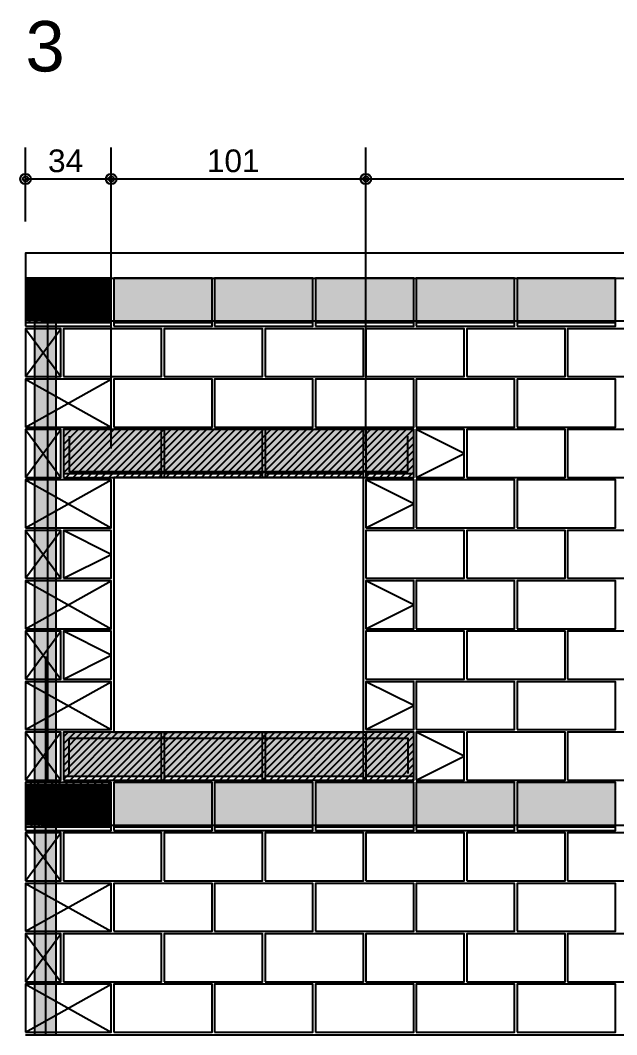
# Model space of a CAD drawing. Extents: x 3 to 128, y 2 to 83.
# Drawn here: x 83.28 to 88.01, y 29.61 to 37.66 of the extents above; entities that cross this region are included whole.
import ezdxf

# ---------------------------------------------------------------- set-up
doc = ezdxf.new("R2010")
doc.units = 0
doc.header["$MEASUREMENT"] = 0
for name, color, linetype in [('13', 240, 'CONTINUOUS'), ('17', 90, 'CONTINUOUS'), ('3', 7, 'CONTINUOUS'), ('34', 30, 'CONTINUOUS'), ('35', 255, 'CONTINUOUS'), ('4', 5, 'CONTINUOUS'), ('9', 8, 'CONTINUOUS')]:
    doc.layers.add(name, color=color, linetype=linetype)
doc.styles.add('TQS_ARIAL', font='arial.ttf')

msp = doc.modelspace()

# ---------------------------------------------------------------- linework, layer by layer
at = {"layer": '17', "color": 90, "linetype": 'Continuous'}
msp.add_lwpolyline([(84.023993, 32.01411), (86.003993, 32.01411), (86.003993, 34.03411), (84.023993, 34.03411), (84.023993, 32.01411)], dxfattribs=at)
at = {"layer": '3', "color": 7, "linetype": 'Continuous'}
for p, q in [((83.324, 35.21411), (83.604, 34.83411)), ((83.324, 34.83411), (83.604, 35.21411)), ((83.324006, 34.43411), (84.004006, 34.81411)), ((83.324006, 34.81411), (84.004006, 34.43411)), ((83.324, 34.41411), (83.604, 34.03411)), ((83.324, 34.03411), (83.604, 34.41411)), ((86.804152, 34.22411), (86.424152, 34.41411)), ((86.424152, 34.03411), (86.804152, 34.22411)), ((83.324006, 33.63411), (84.004006, 34.01411)), ((83.324006, 34.01411), (84.004006, 33.63411)), ((86.404151, 33.82411), (86.024151, 34.01411)), ((86.024151, 33.63411), (86.404151, 33.82411)), ((83.324, 33.61411), (83.604, 33.23411)), ((83.324, 33.23411), (83.604, 33.61411)), ((84.004001, 33.42411), (83.624001, 33.61411)), ((83.624001, 33.23411), (84.004001, 33.42411)), ((83.324006, 32.83411), (84.004006, 33.21411)), ((83.324006, 33.21411), (84.004006, 32.83411)), ((86.404151, 33.02411), (86.024151, 33.21411)), ((86.024151, 32.83411), (86.404151, 33.02411)), ((83.324, 32.81411), (83.604, 32.43411)), ((83.324, 32.43411), (83.604, 32.81411)), ((84.004001, 32.62411), (83.624001, 32.81411)), ((83.624001, 32.43411), (84.004001, 32.62411)), ((83.324006, 32.03411), (84.004006, 32.41411)), ((83.324006, 32.41411), (84.004006, 32.03411)), ((86.404151, 32.22411), (86.024151, 32.41411)), ((86.024151, 32.03411), (86.404151, 32.22411)), ((83.324, 32.01411), (83.604, 31.63411)), ((83.324, 31.63411), (83.604, 32.01411)), ((86.804152, 31.82411), (86.424152, 32.01411)), ((86.424152, 31.63411), (86.804152, 31.82411)), ((83.324, 31.21411), (83.604, 30.83411)), ((83.324, 30.83411), (83.604, 31.21411)), ((83.324006, 30.43411), (84.004006, 30.81411)), ((83.324006, 30.81411), (84.004006, 30.43411)), ((83.324, 30.41411), (83.604, 30.03411)), ((83.324, 30.03411), (83.604, 30.41411)), ((83.324006, 29.63411), (84.004006, 30.01411)), ((83.324006, 30.01411), (84.004006, 29.63411))]:
    msp.add_line(p, q, dxfattribs=at)
for points in [[(83.324, 35.61411), (90.904827, 35.61411), (90.904827, 35.81411), (83.324, 35.81411), (83.324, 35.61411)], [(83.324006, 35.23411), (84.004006, 35.23411), (84.004006, 35.61411), (83.324006, 35.61411), (83.324006, 35.23411)], [(84.024007, 35.23411), (84.804007, 35.23411), (84.804007, 35.61411), (84.024007, 35.61411), (84.024007, 35.23411)], [(84.823993, 35.23411), (85.603993, 35.23411), (85.603993, 35.61411), (84.823993, 35.61411), (84.823993, 35.23411)], [(85.624167, 35.23411), (86.404167, 35.23411), (86.404167, 35.61411), (85.624167, 35.61411), (85.624167, 35.23411)], [(86.424153, 35.23411), (87.204153, 35.23411), (87.204153, 35.61411), (86.424153, 35.61411), (86.424153, 35.23411)], [(87.224153, 35.23411), (88.004153, 35.23411), (88.004153, 35.61411), (87.224153, 35.61411), (87.224153, 35.23411)], [(83.324, 34.83411), (83.604, 34.83411), (83.604, 35.21411), (83.324, 35.21411), (83.324, 34.83411)], [(83.624007, 34.83411), (84.404007, 34.83411), (84.404007, 35.21411), (83.624007, 35.21411), (83.624007, 34.83411)], [(84.424008, 34.83411), (85.204008, 34.83411), (85.204008, 35.21411), (84.424008, 35.21411), (84.424008, 34.83411)], [(85.223993, 34.83411), (86.003993, 34.83411), (86.003993, 35.21411), (85.223993, 35.21411), (85.223993, 34.83411)], [(86.024168, 34.83411), (86.804168, 34.83411), (86.804168, 35.21411), (86.024168, 35.21411), (86.024168, 34.83411)], [(86.824153, 34.83411), (87.604153, 34.83411), (87.604153, 35.21411), (86.824153, 35.21411), (86.824153, 34.83411)], [(87.624153, 34.83411), (88.404153, 34.83411), (88.404153, 35.21411), (87.624153, 35.21411), (87.624153, 34.83411)], [(83.324006, 34.43411), (84.004006, 34.43411), (84.004006, 34.81411), (83.324006, 34.81411), (83.324006, 34.43411)], [(84.024007, 34.43411), (84.804007, 34.43411), (84.804007, 34.81411), (84.024007, 34.81411), (84.024007, 34.43411)], [(84.823993, 34.43411), (85.603993, 34.43411), (85.603993, 34.81411), (84.823993, 34.81411), (84.823993, 34.43411)], [(85.624167, 34.43411), (86.404167, 34.43411), (86.404167, 34.81411), (85.624167, 34.81411), (85.624167, 34.43411)], [(86.424153, 34.43411), (87.204153, 34.43411), (87.204153, 34.81411), (86.424153, 34.81411), (86.424153, 34.43411)], [(87.224153, 34.43411), (88.004153, 34.43411), (88.004153, 34.81411), (87.224153, 34.81411), (87.224153, 34.43411)], [(83.324, 34.03411), (83.604, 34.03411), (83.604, 34.41411), (83.324, 34.41411), (83.324, 34.03411)], [(83.623993, 34.03411), (84.403993, 34.03411), (84.403993, 34.41411), (83.623993, 34.41411), (83.623993, 34.03411)], [(84.423993, 34.03411), (85.203993, 34.03411), (85.203993, 34.41411), (84.423993, 34.41411), (84.423993, 34.03411)], [(85.223993, 34.03411), (86.003993, 34.03411), (86.003993, 34.41411), (85.223993, 34.41411), (85.223993, 34.03411)], [(86.023993, 34.03411), (86.403993, 34.03411), (86.403993, 34.41411), (86.023993, 34.41411), (86.023993, 34.03411)], [(86.424152, 34.03411), (86.804152, 34.03411), (86.804152, 34.41411), (86.424152, 34.41411), (86.424152, 34.03411)], [(86.824153, 34.03411), (87.604153, 34.03411), (87.604153, 34.41411), (86.824153, 34.41411), (86.824153, 34.03411)], [(87.624153, 34.03411), (88.404153, 34.03411), (88.404153, 34.41411), (87.624153, 34.41411), (87.624153, 34.03411)], [(83.324006, 33.63411), (84.004006, 33.63411), (84.004006, 34.01411), (83.324006, 34.01411), (83.324006, 33.63411)], [(86.024151, 33.63411), (86.404151, 33.63411), (86.404151, 34.01411), (86.024151, 34.01411), (86.024151, 33.63411)], [(86.424153, 33.63411), (87.204153, 33.63411), (87.204153, 34.01411), (86.424153, 34.01411), (86.424153, 33.63411)], [(87.224153, 33.63411), (88.004153, 33.63411), (88.004153, 34.01411), (87.224153, 34.01411), (87.224153, 33.63411)], [(83.324, 33.23411), (83.604, 33.23411), (83.604, 33.61411), (83.324, 33.61411), (83.324, 33.23411)], [(83.624001, 33.23411), (84.004001, 33.23411), (84.004001, 33.61411), (83.624001, 33.61411), (83.624001, 33.23411)], [(86.024168, 33.23411), (86.804168, 33.23411), (86.804168, 33.61411), (86.024168, 33.61411), (86.024168, 33.23411)], [(86.824153, 33.23411), (87.604153, 33.23411), (87.604153, 33.61411), (86.824153, 33.61411), (86.824153, 33.23411)], [(87.624153, 33.23411), (88.404153, 33.23411), (88.404153, 33.61411), (87.624153, 33.61411), (87.624153, 33.23411)], [(83.324006, 32.83411), (84.004006, 32.83411), (84.004006, 33.21411), (83.324006, 33.21411), (83.324006, 32.83411)], [(86.024151, 32.83411), (86.404151, 32.83411), (86.404151, 33.21411), (86.024151, 33.21411), (86.024151, 32.83411)], [(86.424153, 32.83411), (87.204153, 32.83411), (87.204153, 33.21411), (86.424153, 33.21411), (86.424153, 32.83411)], [(87.224153, 32.83411), (88.004153, 32.83411), (88.004153, 33.21411), (87.224153, 33.21411), (87.224153, 32.83411)], [(83.324, 32.43411), (83.604, 32.43411), (83.604, 32.81411), (83.324, 32.81411), (83.324, 32.43411)], [(83.624001, 32.43411), (84.004001, 32.43411), (84.004001, 32.81411), (83.624001, 32.81411), (83.624001, 32.43411)], [(86.024168, 32.43411), (86.804168, 32.43411), (86.804168, 32.81411), (86.024168, 32.81411), (86.024168, 32.43411)], [(86.824153, 32.43411), (87.604153, 32.43411), (87.604153, 32.81411), (86.824153, 32.81411), (86.824153, 32.43411)], [(87.624153, 32.43411), (88.404153, 32.43411), (88.404153, 32.81411), (87.624153, 32.81411), (87.624153, 32.43411)], [(83.324006, 32.03411), (84.004006, 32.03411), (84.004006, 32.41411), (83.324006, 32.41411), (83.324006, 32.03411)], [(86.024151, 32.03411), (86.404151, 32.03411), (86.404151, 32.41411), (86.024151, 32.41411), (86.024151, 32.03411)], [(86.424153, 32.03411), (87.204153, 32.03411), (87.204153, 32.41411), (86.424153, 32.41411), (86.424153, 32.03411)], [(87.224153, 32.03411), (88.004153, 32.03411), (88.004153, 32.41411), (87.224153, 32.41411), (87.224153, 32.03411)], [(83.324, 31.63411), (83.604, 31.63411), (83.604, 32.01411), (83.324, 32.01411), (83.324, 31.63411)], [(83.623993, 31.63411), (84.403993, 31.63411), (84.403993, 32.01411), (83.623993, 32.01411), (83.623993, 31.63411)], [(84.423993, 31.63411), (85.203993, 31.63411), (85.203993, 32.01411), (84.423993, 32.01411), (84.423993, 31.63411)], [(85.223993, 31.63411), (86.003993, 31.63411), (86.003993, 32.01411), (85.223993, 32.01411), (85.223993, 31.63411)], [(86.023993, 31.63411), (86.403993, 31.63411), (86.403993, 32.01411), (86.023993, 32.01411), (86.023993, 31.63411)], [(86.424152, 31.63411), (86.804152, 31.63411), (86.804152, 32.01411), (86.424152, 32.01411), (86.424152, 31.63411)], [(86.824153, 31.63411), (87.604153, 31.63411), (87.604153, 32.01411), (86.824153, 32.01411), (86.824153, 31.63411)], [(87.624153, 31.63411), (88.404153, 31.63411), (88.404153, 32.01411), (87.624153, 32.01411), (87.624153, 31.63411)], [(83.324006, 31.23411), (84.004006, 31.23411), (84.004006, 31.61411), (83.324006, 31.61411), (83.324006, 31.23411)], [(84.024007, 31.23411), (84.804007, 31.23411), (84.804007, 31.61411), (84.024007, 31.61411), (84.024007, 31.23411)], [(84.823993, 31.23411), (85.603993, 31.23411), (85.603993, 31.61411), (84.823993, 31.61411), (84.823993, 31.23411)], [(85.624167, 31.23411), (86.404167, 31.23411), (86.404167, 31.61411), (85.624167, 31.61411), (85.624167, 31.23411)], [(86.424153, 31.23411), (87.204153, 31.23411), (87.204153, 31.61411), (86.424153, 31.61411), (86.424153, 31.23411)], [(87.224153, 31.23411), (88.004153, 31.23411), (88.004153, 31.61411), (87.224153, 31.61411), (87.224153, 31.23411)], [(83.324, 30.83411), (83.604, 30.83411), (83.604, 31.21411), (83.324, 31.21411), (83.324, 30.83411)], [(83.624007, 30.83411), (84.404007, 30.83411), (84.404007, 31.21411), (83.624007, 31.21411), (83.624007, 30.83411)], [(84.424008, 30.83411), (85.204008, 30.83411), (85.204008, 31.21411), (84.424008, 31.21411), (84.424008, 30.83411)], [(85.223993, 30.83411), (86.003993, 30.83411), (86.003993, 31.21411), (85.223993, 31.21411), (85.223993, 30.83411)], [(86.024168, 30.83411), (86.804168, 30.83411), (86.804168, 31.21411), (86.024168, 31.21411), (86.024168, 30.83411)], [(86.824153, 30.83411), (87.604153, 30.83411), (87.604153, 31.21411), (86.824153, 31.21411), (86.824153, 30.83411)], [(87.624153, 30.83411), (88.404153, 30.83411), (88.404153, 31.21411), (87.624153, 31.21411), (87.624153, 30.83411)], [(83.324006, 30.43411), (84.004006, 30.43411), (84.004006, 30.81411), (83.324006, 30.81411), (83.324006, 30.43411)], [(84.024007, 30.43411), (84.804007, 30.43411), (84.804007, 30.81411), (84.024007, 30.81411), (84.024007, 30.43411)], [(84.823993, 30.43411), (85.603993, 30.43411), (85.603993, 30.81411), (84.823993, 30.81411), (84.823993, 30.43411)], [(85.624167, 30.43411), (86.404167, 30.43411), (86.404167, 30.81411), (85.624167, 30.81411), (85.624167, 30.43411)], [(86.424153, 30.43411), (87.204153, 30.43411), (87.204153, 30.81411), (86.424153, 30.81411), (86.424153, 30.43411)], [(87.224153, 30.43411), (88.004153, 30.43411), (88.004153, 30.81411), (87.224153, 30.81411), (87.224153, 30.43411)], [(83.324, 30.03411), (83.604, 30.03411), (83.604, 30.41411), (83.324, 30.41411), (83.324, 30.03411)], [(83.624007, 30.03411), (84.404007, 30.03411), (84.404007, 30.41411), (83.624007, 30.41411), (83.624007, 30.03411)], [(84.424008, 30.03411), (85.204008, 30.03411), (85.204008, 30.41411), (84.424008, 30.41411), (84.424008, 30.03411)], [(85.223993, 30.03411), (86.003993, 30.03411), (86.003993, 30.41411), (85.223993, 30.41411), (85.223993, 30.03411)], [(86.024168, 30.03411), (86.804168, 30.03411), (86.804168, 30.41411), (86.024168, 30.41411), (86.024168, 30.03411)], [(86.824153, 30.03411), (87.604153, 30.03411), (87.604153, 30.41411), (86.824153, 30.41411), (86.824153, 30.03411)], [(87.624153, 30.03411), (88.404153, 30.03411), (88.404153, 30.41411), (87.624153, 30.41411), (87.624153, 30.03411)], [(83.324006, 29.63411), (84.004006, 29.63411), (84.004006, 30.01411), (83.324006, 30.01411), (83.324006, 29.63411)], [(84.024007, 29.63411), (84.804007, 29.63411), (84.804007, 30.01411), (84.024007, 30.01411), (84.024007, 29.63411)], [(84.823993, 29.63411), (85.603993, 29.63411), (85.603993, 30.01411), (84.823993, 30.01411), (84.823993, 29.63411)], [(85.624167, 29.63411), (86.404167, 29.63411), (86.404167, 30.01411), (85.624167, 30.01411), (85.624167, 29.63411)], [(86.424153, 29.63411), (87.204153, 29.63411), (87.204153, 30.01411), (86.424153, 30.01411), (86.424153, 29.63411)], [(87.224153, 29.63411), (88.004153, 29.63411), (88.004153, 30.01411), (87.224153, 30.01411), (87.224153, 29.63411)]]:
    msp.add_lwpolyline(points, dxfattribs=at)
at = {"layer": '34', "color": 30, "linetype": 'Continuous'}
msp.add_line((83.324, 29.61411), (90.904827, 29.61411), dxfattribs=at)
at = {"layer": '35', "color": 255, "linetype": 'Continuous'}
for p, q in [((83.324, 36.06411), (83.324, 36.651457)), ((84.004006, 34.26411), (84.004006, 36.651457)), ((84.004006, 34.26411), (84.004006, 36.651457)), ((86.024151, 34.26411), (86.024151, 36.651457)), ((86.024151, 34.26411), (86.024151, 36.651457)), ((83.324, 36.401457), (84.004006, 36.401457)), ((84.004006, 36.401457), (86.024151, 36.401457)), ((86.024151, 36.401457), (90.904827, 36.401457)), ((83.324, 35.81411), (83.324, 35.81411)), ((84.004006, 34.01411), (84.004006, 34.01411)), ((84.004006, 34.01411), (84.004006, 34.01411)), ((86.024151, 34.01411), (86.024151, 34.01411)), ((86.024151, 34.01411), (86.024151, 34.01411))]:
    msp.add_line(p, q, dxfattribs=at)
for centre, radius in [((83.324, 36.401457), 0.041625), ((83.324, 36.401457), 0.02075), ((84.004006, 36.401457), 0.041625), ((84.004006, 36.401457), 0.041625), ((84.004006, 36.401457), 0.02075), ((84.004006, 36.401457), 0.02075), ((86.024151, 36.401457), 0.041625), ((86.024151, 36.401457), 0.041625), ((86.024151, 36.401457), 0.02075), ((86.024151, 36.401457), 0.02075)]:
    msp.add_circle(centre, radius, dxfattribs=at)
at = {"layer": '4', "color": 5, "linetype": 'Continuous'}
for points in [[(83.501506, 31.61411), (83.501506, 35.57411)], [(83.446, 35.27611), (90.782827, 35.27611)], [(83.670995, 34.36111), (83.670995, 34.08111), (86.356995, 34.08111), (86.356995, 34.36111)], [(83.481506, 32.61411), (83.481506, 29.61411)], [(83.670995, 31.68711), (83.670995, 31.96711), (86.356995, 31.96711), (86.356995, 31.68711)], [(83.446, 31.27611), (90.782827, 31.27611)]]:
    msp.add_lwpolyline(points, dxfattribs=at)
at = {"layer": '9', "color": 8, "linetype": 'Continuous'}
for p, q in [((83.324006, 35.297313), (83.640803, 35.61411)), ((83.324006, 35.353882), (83.584234, 35.61411)), ((83.324006, 35.410451), (83.527665, 35.61411)), ((83.324006, 35.467019), (83.471097, 35.61411)), ((83.324006, 35.523588), (83.414528, 35.61411)), ((83.324006, 35.580156), (83.35796, 35.61411)), ((83.334006, 35.27411), (83.334006, 35.60411)), ((83.344006, 35.27411), (83.344006, 35.60411)), ((83.347371, 35.26411), (83.697371, 35.61411)), ((83.354006, 35.27411), (83.354006, 35.60411)), ((83.364006, 35.27411), (83.364006, 35.60411)), ((83.374006, 35.27411), (83.374006, 35.60411)), ((83.384006, 35.27411), (83.384006, 35.60411)), ((83.394006, 35.27411), (83.394006, 35.60411)), ((83.40394, 35.26411), (83.75394, 35.61411)), ((83.404006, 35.27411), (83.404006, 35.60411)), ((83.414006, 35.27411), (83.414006, 35.60411)), ((83.424006, 35.27411), (83.424006, 35.60411)), ((83.434006, 35.27411), (83.434006, 35.60411)), ((83.444006, 35.27411), (83.444006, 35.60411)), ((83.454006, 35.27411), (83.454006, 35.60411)), ((83.460508, 35.26411), (83.810508, 35.61411)), ((83.464006, 35.27411), (83.464006, 35.60411)), ((83.474006, 35.27411), (83.474006, 35.60411)), ((83.484006, 35.27411), (83.484006, 35.60411)), ((83.494006, 35.27411), (83.494006, 35.60411)), ((83.504006, 35.27411), (83.504006, 35.60411)), ((83.514006, 35.27411), (83.514006, 35.60411)), ((83.517077, 35.26411), (83.867077, 35.61411)), ((83.524006, 35.27411), (83.524006, 35.60411)), ((83.534006, 35.27411), (83.534006, 35.60411)), ((83.544006, 35.27411), (83.544006, 35.60411)), ((83.554006, 35.27411), (83.554006, 35.60411)), ((83.564006, 35.27411), (83.564006, 35.60411)), ((83.573645, 35.26411), (83.923645, 35.61411)), ((83.574006, 35.27411), (83.574006, 35.60411)), ((83.584006, 35.27411), (83.584006, 35.60411)), ((83.594006, 35.27411), (83.594006, 35.60411)), ((83.604006, 35.27411), (83.604006, 35.60411)), ((83.614006, 35.27411), (83.614006, 35.60411)), ((83.624006, 35.27411), (83.624006, 35.60411)), ((83.630214, 35.26411), (83.980214, 35.61411)), ((83.634006, 35.27411), (83.634006, 35.60411)), ((83.644006, 35.27411), (83.644006, 35.60411)), ((83.654006, 35.27411), (83.654006, 35.60411)), ((83.664006, 35.27411), (83.664006, 35.60411)), ((83.674006, 35.27411), (83.674006, 35.60411)), ((83.684006, 35.27411), (83.684006, 35.60411)), ((83.686782, 35.26411), (84.004006, 35.581334)), ((83.694006, 35.27411), (83.694006, 35.60411)), ((83.704006, 35.27411), (83.704006, 35.60411)), ((83.714006, 35.27411), (83.714006, 35.60411)), ((83.724006, 35.27411), (83.724006, 35.60411)), ((83.734006, 35.27411), (83.734006, 35.60411)), ((83.744006, 35.27411), (83.744006, 35.60411)), ((83.754006, 35.27411), (83.754006, 35.60411)), ((83.764006, 35.27411), (83.764006, 35.60411)), ((83.774006, 35.27411), (83.774006, 35.60411)), ((83.784006, 35.27411), (83.784006, 35.60411)), ((83.794006, 35.27411), (83.794006, 35.60411)), ((83.804006, 35.27411), (83.804006, 35.60411)), ((83.814006, 35.27411), (83.814006, 35.60411)), ((83.824006, 35.27411), (83.824006, 35.60411)), ((83.834006, 35.27411), (83.834006, 35.60411)), ((83.844006, 35.27411), (83.844006, 35.60411)), ((83.854006, 35.27411), (83.854006, 35.60411)), ((83.864006, 35.27411), (83.864006, 35.60411)), ((83.874006, 35.27411), (83.874006, 35.60411)), ((83.884006, 35.27411), (83.884006, 35.60411)), ((83.894006, 35.27411), (83.894006, 35.60411)), ((83.904006, 35.27411), (83.904006, 35.60411)), ((83.914006, 35.27411), (83.914006, 35.60411)), ((83.924006, 35.27411), (83.924006, 35.60411)), ((83.934006, 35.27411), (83.934006, 35.60411)), ((83.944006, 35.27411), (83.944006, 35.60411)), ((83.954006, 35.27411), (83.954006, 35.60411)), ((83.964006, 35.27411), (83.964006, 35.60411)), ((83.974006, 35.27411), (83.974006, 35.60411)), ((83.984006, 35.27411), (83.984006, 35.60411)), ((83.994006, 35.27411), (83.994006, 35.60411)), ((83.743351, 35.26411), (84.004006, 35.524765)), ((83.799919, 35.26411), (84.004006, 35.468197)), ((83.856488, 35.26411), (84.004006, 35.411628)), ((83.913057, 35.26411), (84.004006, 35.355059)), ((83.969625, 35.26411), (84.004006, 35.298491)), ((83.623993, 34.069949), (83.968153, 34.41411)), ((83.623993, 34.126518), (83.911585, 34.41411)), ((83.623993, 34.183087), (83.855016, 34.41411)), ((83.623993, 34.239655), (83.798448, 34.41411)), ((83.623993, 34.296224), (83.741879, 34.41411)), ((83.623993, 34.352792), (83.685311, 34.41411)), ((83.623993, 34.409361), (83.628742, 34.41411)), ((83.644722, 34.03411), (84.024722, 34.41411)), ((83.70129, 34.03411), (84.08129, 34.41411)), ((83.757859, 34.03411), (84.137859, 34.41411)), ((83.814427, 34.03411), (84.194427, 34.41411)), ((83.870996, 34.03411), (84.250996, 34.41411)), ((83.927564, 34.03411), (84.307564, 34.41411)), ((83.984133, 34.03411), (84.364133, 34.41411)), ((84.040702, 34.03411), (84.420702, 34.41411)), ((84.09727, 34.03411), (84.47727, 34.41411)), ((84.153839, 34.03411), (84.533839, 34.41411)), ((84.210407, 34.03411), (84.590407, 34.41411)), ((84.266976, 34.03411), (84.646976, 34.41411)), ((84.323544, 34.03411), (84.703544, 34.41411)), ((84.380113, 34.03411), (84.760113, 34.41411)), ((84.436681, 34.03411), (84.816681, 34.41411)), ((84.49325, 34.03411), (84.87325, 34.41411)), ((84.549818, 34.03411), (84.929818, 34.41411)), ((84.606387, 34.03411), (84.986387, 34.41411)), ((84.662956, 34.03411), (85.042956, 34.41411)), ((84.719524, 34.03411), (85.099524, 34.41411)), ((84.776093, 34.03411), (85.156093, 34.41411)), ((84.832661, 34.03411), (85.212661, 34.41411)), ((84.88923, 34.03411), (85.26923, 34.41411)), ((84.945798, 34.03411), (85.325798, 34.41411)), ((85.002367, 34.03411), (85.382367, 34.41411)), ((85.058935, 34.03411), (85.438935, 34.41411)), ((85.115504, 34.03411), (85.495504, 34.41411)), ((85.172072, 34.03411), (85.552072, 34.41411)), ((85.228641, 34.03411), (85.608641, 34.41411)), ((85.28521, 34.03411), (85.66521, 34.41411)), ((85.341778, 34.03411), (85.721778, 34.41411)), ((85.398347, 34.03411), (85.778347, 34.41411)), ((85.454915, 34.03411), (85.834915, 34.41411)), ((85.511484, 34.03411), (85.891484, 34.41411)), ((85.568052, 34.03411), (85.948052, 34.41411)), ((85.624621, 34.03411), (86.004621, 34.41411)), ((85.681189, 34.03411), (86.061189, 34.41411)), ((85.737758, 34.03411), (86.117758, 34.41411)), ((85.794326, 34.03411), (86.174326, 34.41411)), ((85.850895, 34.03411), (86.230895, 34.41411)), ((85.907463, 34.03411), (86.287463, 34.41411)), ((85.964032, 34.03411), (86.344032, 34.41411)), ((86.020601, 34.03411), (86.400601, 34.41411)), ((86.077169, 34.03411), (86.403993, 34.360934)), ((86.133738, 34.03411), (86.403993, 34.304365)), ((86.190306, 34.03411), (86.403993, 34.247796)), ((86.246875, 34.03411), (86.403993, 34.191228)), ((86.303443, 34.03411), (86.403993, 34.134659)), ((86.360012, 34.03411), (86.403993, 34.078091)), ((83.623993, 31.637502), (84.000601, 32.01411)), ((83.623993, 31.694071), (83.944032, 32.01411)), ((83.623993, 31.750639), (83.887463, 32.01411)), ((83.623993, 31.807208), (83.830895, 32.01411)), ((83.623993, 31.863776), (83.774326, 32.01411)), ((83.623993, 31.920345), (83.717758, 32.01411)), ((83.623993, 31.976913), (83.661189, 32.01411)), ((83.677169, 31.63411), (84.057169, 32.01411)), ((83.733738, 31.63411), (84.113738, 32.01411)), ((83.790306, 31.63411), (84.170306, 32.01411)), ((83.846875, 31.63411), (84.226875, 32.01411)), ((83.903443, 31.63411), (84.283443, 32.01411)), ((83.960012, 31.63411), (84.340012, 32.01411)), ((84.01658, 31.63411), (84.39658, 32.01411)), ((84.073149, 31.63411), (84.453149, 32.01411)), ((84.129717, 31.63411), (84.509717, 32.01411)), ((84.186286, 31.63411), (84.566286, 32.01411)), ((84.242855, 31.63411), (84.622855, 32.01411)), ((84.299423, 31.63411), (84.679423, 32.01411)), ((84.355992, 31.63411), (84.735992, 32.01411)), ((84.41256, 31.63411), (84.79256, 32.01411)), ((84.469129, 31.63411), (84.849129, 32.01411)), ((84.525697, 31.63411), (84.905697, 32.01411)), ((84.582266, 31.63411), (84.962266, 32.01411)), ((84.638834, 31.63411), (85.018834, 32.01411)), ((84.695403, 31.63411), (85.075403, 32.01411)), ((84.751971, 31.63411), (85.131971, 32.01411)), ((84.80854, 31.63411), (85.18854, 32.01411)), ((84.865108, 31.63411), (85.245108, 32.01411)), ((84.921677, 31.63411), (85.301677, 32.01411)), ((84.978246, 31.63411), (85.358246, 32.01411)), ((85.034814, 31.63411), (85.414814, 32.01411)), ((85.091383, 31.63411), (85.471383, 32.01411)), ((85.147951, 31.63411), (85.527951, 32.01411)), ((85.20452, 31.63411), (85.58452, 32.01411)), ((85.261088, 31.63411), (85.641088, 32.01411)), ((85.317657, 31.63411), (85.697657, 32.01411)), ((85.374225, 31.63411), (85.754225, 32.01411)), ((85.430794, 31.63411), (85.810794, 32.01411)), ((85.487362, 31.63411), (85.867362, 32.01411)), ((85.543931, 31.63411), (85.923931, 32.01411)), ((85.6005, 31.63411), (85.9805, 32.01411)), ((85.657068, 31.63411), (86.037068, 32.01411)), ((85.713637, 31.63411), (86.093637, 32.01411)), ((85.770205, 31.63411), (86.150205, 32.01411)), ((85.826774, 31.63411), (86.206774, 32.01411)), ((85.883342, 31.63411), (86.263342, 32.01411)), ((85.939911, 31.63411), (86.319911, 32.01411)), ((85.996479, 31.63411), (86.376479, 32.01411)), ((86.053048, 31.63411), (86.403993, 31.985055)), ((86.109616, 31.63411), (86.403993, 31.928486)), ((86.166185, 31.63411), (86.403993, 31.871918)), ((86.222754, 31.63411), (86.403993, 31.815349)), ((86.279322, 31.63411), (86.403993, 31.758781)), ((86.335891, 31.63411), (86.403993, 31.702212)), ((86.392459, 31.63411), (86.403993, 31.645644)), ((83.324006, 31.280947), (83.657169, 31.61411)), ((83.324006, 31.337515), (83.600601, 31.61411)), ((83.324006, 31.394084), (83.544032, 31.61411)), ((83.324006, 31.450653), (83.487463, 31.61411)), ((83.324006, 31.507221), (83.430895, 31.61411)), ((83.324006, 31.56379), (83.374326, 31.61411)), ((83.334006, 31.27411), (83.334006, 31.60411)), ((83.344006, 31.27411), (83.344006, 31.60411)), ((83.354006, 31.27411), (83.354006, 31.60411)), ((83.363738, 31.26411), (83.713738, 31.61411)), ((83.364006, 31.27411), (83.364006, 31.60411)), ((83.374006, 31.27411), (83.374006, 31.60411)), ((83.384006, 31.27411), (83.384006, 31.60411)), ((83.394006, 31.27411), (83.394006, 31.60411)), ((83.404006, 31.27411), (83.404006, 31.60411)), ((83.414006, 31.27411), (83.414006, 31.60411)), ((83.420306, 31.26411), (83.770306, 31.61411)), ((83.424006, 31.27411), (83.424006, 31.60411)), ((83.434006, 31.27411), (83.434006, 31.60411)), ((83.444006, 31.27411), (83.444006, 31.60411)), ((83.454006, 31.27411), (83.454006, 31.60411)), ((83.464006, 31.27411), (83.464006, 31.60411)), ((83.474006, 31.27411), (83.474006, 31.60411)), ((83.476875, 31.26411), (83.826875, 31.61411)), ((83.484006, 31.27411), (83.484006, 31.60411)), ((83.494006, 31.27411), (83.494006, 31.60411)), ((83.504006, 31.27411), (83.504006, 31.60411)), ((83.514006, 31.27411), (83.514006, 31.60411)), ((83.524006, 31.27411), (83.524006, 31.60411)), ((83.533443, 31.26411), (83.883443, 31.61411)), ((83.534006, 31.27411), (83.534006, 31.60411)), ((83.544006, 31.27411), (83.544006, 31.60411)), ((83.554006, 31.27411), (83.554006, 31.60411)), ((83.564006, 31.27411), (83.564006, 31.60411)), ((83.574006, 31.27411), (83.574006, 31.60411)), ((83.584006, 31.27411), (83.584006, 31.60411)), ((83.590012, 31.26411), (83.940012, 31.61411)), ((83.594006, 31.27411), (83.594006, 31.60411)), ((83.604006, 31.27411), (83.604006, 31.60411)), ((83.614006, 31.27411), (83.614006, 31.60411)), ((83.624006, 31.27411), (83.624006, 31.60411)), ((83.634006, 31.27411), (83.634006, 31.60411)), ((83.644006, 31.27411), (83.644006, 31.60411)), ((83.64658, 31.26411), (83.99658, 31.61411)), ((83.654006, 31.27411), (83.654006, 31.60411)), ((83.664006, 31.27411), (83.664006, 31.60411)), ((83.674006, 31.27411), (83.674006, 31.60411)), ((83.684006, 31.27411), (83.684006, 31.60411)), ((83.694006, 31.27411), (83.694006, 31.60411)), ((83.703149, 31.26411), (84.004006, 31.564967)), ((83.704006, 31.27411), (83.704006, 31.60411)), ((83.714006, 31.27411), (83.714006, 31.60411)), ((83.724006, 31.27411), (83.724006, 31.60411)), ((83.734006, 31.27411), (83.734006, 31.60411)), ((83.744006, 31.27411), (83.744006, 31.60411)), ((83.754006, 31.27411), (83.754006, 31.60411)), ((83.764006, 31.27411), (83.764006, 31.60411)), ((83.774006, 31.27411), (83.774006, 31.60411)), ((83.784006, 31.27411), (83.784006, 31.60411)), ((83.794006, 31.27411), (83.794006, 31.60411)), ((83.804006, 31.27411), (83.804006, 31.60411)), ((83.814006, 31.27411), (83.814006, 31.60411)), ((83.824006, 31.27411), (83.824006, 31.60411)), ((83.834006, 31.27411), (83.834006, 31.60411)), ((83.844006, 31.27411), (83.844006, 31.60411)), ((83.854006, 31.27411), (83.854006, 31.60411)), ((83.864006, 31.27411), (83.864006, 31.60411)), ((83.874006, 31.27411), (83.874006, 31.60411)), ((83.884006, 31.27411), (83.884006, 31.60411)), ((83.894006, 31.27411), (83.894006, 31.60411)), ((83.904006, 31.27411), (83.904006, 31.60411)), ((83.914006, 31.27411), (83.914006, 31.60411)), ((83.924006, 31.27411), (83.924006, 31.60411)), ((83.934006, 31.27411), (83.934006, 31.60411)), ((83.944006, 31.27411), (83.944006, 31.60411)), ((83.954006, 31.27411), (83.954006, 31.60411)), ((83.964006, 31.27411), (83.964006, 31.60411)), ((83.974006, 31.27411), (83.974006, 31.60411)), ((83.984006, 31.27411), (83.984006, 31.60411)), ((83.994006, 31.27411), (83.994006, 31.60411)), ((83.759717, 31.26411), (84.004006, 31.508399)), ((83.816286, 31.26411), (84.004006, 31.45183)), ((83.872855, 31.26411), (84.004006, 31.395261)), ((83.929423, 31.26411), (84.004006, 31.338693)), ((83.985992, 31.26411), (84.004006, 31.282124))]:
    msp.add_line(p, q, dxfattribs=at)
for points in [[(83.324006, 35.26411), (84.004006, 35.26411), (84.004006, 35.61411), (83.324006, 35.61411), (83.324006, 35.26411)], [(83.395506, 35.61411), (83.395506, 29.61411), (83.567506, 29.61411), (83.567506, 35.61411), (83.395506, 35.61411)], [(84.024007, 35.26411), (84.804007, 35.26411), (84.804007, 35.61411), (84.024007, 35.61411), (84.024007, 35.26411)], [(84.823993, 35.26411), (85.603993, 35.26411), (85.603993, 35.61411), (84.823993, 35.61411), (84.823993, 35.26411)], [(85.624167, 35.26411), (86.404167, 35.26411), (86.404167, 35.61411), (85.624167, 35.61411), (85.624167, 35.26411)], [(86.424153, 35.26411), (87.204153, 35.26411), (87.204153, 35.61411), (86.424153, 35.61411), (86.424153, 35.26411)], [(87.224153, 35.26411), (88.004153, 35.26411), (88.004153, 35.61411), (87.224153, 35.61411), (87.224153, 35.26411)], [(83.623993, 34.03411), (86.403993, 34.03411), (86.403993, 34.41411), (83.623993, 34.41411), (83.623993, 34.03411)], [(83.623993, 34.06411), (84.403993, 34.06411), (84.403993, 34.41411), (83.623993, 34.41411), (83.623993, 34.06411)], [(84.423993, 34.06411), (85.203993, 34.06411), (85.203993, 34.41411), (84.423993, 34.41411), (84.423993, 34.06411)], [(85.223993, 34.06411), (86.003993, 34.06411), (86.003993, 34.41411), (85.223993, 34.41411), (85.223993, 34.06411)], [(86.023993, 34.06411), (86.403993, 34.06411), (86.403993, 34.41411), (86.023993, 34.41411), (86.023993, 34.06411)], [(83.623993, 31.63411), (86.403993, 31.63411), (86.403993, 32.01411), (83.623993, 32.01411), (83.623993, 31.63411)], [(83.623993, 31.66411), (84.403993, 31.66411), (84.403993, 32.01411), (83.623993, 32.01411), (83.623993, 31.66411)], [(84.423993, 31.66411), (85.203993, 31.66411), (85.203993, 32.01411), (84.423993, 32.01411), (84.423993, 31.66411)], [(85.223993, 31.66411), (86.003993, 31.66411), (86.003993, 32.01411), (85.223993, 32.01411), (85.223993, 31.66411)], [(86.023993, 31.66411), (86.403993, 31.66411), (86.403993, 32.01411), (86.023993, 32.01411), (86.023993, 31.66411)], [(83.324006, 31.26411), (84.004006, 31.26411), (84.004006, 31.61411), (83.324006, 31.61411), (83.324006, 31.26411)], [(84.024007, 31.26411), (84.804007, 31.26411), (84.804007, 31.61411), (84.024007, 31.61411), (84.024007, 31.26411)], [(84.823993, 31.26411), (85.603993, 31.26411), (85.603993, 31.61411), (84.823993, 31.61411), (84.823993, 31.26411)], [(85.624167, 31.26411), (86.404167, 31.26411), (86.404167, 31.61411), (85.624167, 31.61411), (85.624167, 31.26411)], [(86.424153, 31.26411), (87.204153, 31.26411), (87.204153, 31.61411), (86.424153, 31.61411), (86.424153, 31.26411)], [(87.224153, 31.26411), (88.004153, 31.26411), (88.004153, 31.61411), (87.224153, 31.61411), (87.224153, 31.26411)]]:
    msp.add_lwpolyline(points, dxfattribs=at)
for points in [[(83.395506, 35.61411), (83.395506, 29.61411), (83.567506, 29.61411)], [(83.395506, 35.61411), (83.567506, 29.61411), (83.567506, 35.61411)], [(83.395506, 35.61411), (83.567506, 35.61411), (83.395506, 35.61411)], [(84.024007, 35.26411), (84.804007, 35.26411), (84.804007, 35.61411)], [(84.024007, 35.26411), (84.804007, 35.61411), (84.024007, 35.61411)], [(84.024007, 35.26411), (84.024007, 35.61411), (84.024007, 35.26411)], [(84.823993, 35.26411), (85.603993, 35.26411), (85.603993, 35.61411)], [(84.823993, 35.26411), (85.603993, 35.61411), (84.823993, 35.61411)], [(84.823993, 35.26411), (84.823993, 35.61411), (84.823993, 35.26411)], [(85.624167, 35.26411), (86.404167, 35.26411), (86.404167, 35.61411)], [(85.624167, 35.26411), (86.404167, 35.61411), (85.624167, 35.61411)], [(85.624167, 35.26411), (85.624167, 35.61411), (85.624167, 35.26411)], [(86.424153, 35.26411), (87.204153, 35.26411), (87.204153, 35.61411)], [(86.424153, 35.26411), (87.204153, 35.61411), (86.424153, 35.61411)], [(86.424153, 35.26411), (86.424153, 35.61411), (86.424153, 35.26411)], [(87.224153, 35.26411), (88.004153, 35.26411), (88.004153, 35.61411)], [(87.224153, 35.26411), (88.004153, 35.61411), (87.224153, 35.61411)], [(87.224153, 35.26411), (87.224153, 35.61411), (87.224153, 35.26411)], [(83.623993, 34.06411), (84.403993, 34.06411), (84.403993, 34.41411)], [(83.623993, 34.06411), (84.403993, 34.41411), (83.623993, 34.41411)], [(83.623993, 34.06411), (83.623993, 34.41411), (83.623993, 34.06411)], [(84.423993, 34.06411), (85.203993, 34.06411), (85.203993, 34.41411)], [(84.423993, 34.06411), (85.203993, 34.41411), (84.423993, 34.41411)], [(84.423993, 34.06411), (84.423993, 34.41411), (84.423993, 34.06411)], [(85.223993, 34.06411), (86.003993, 34.06411), (86.003993, 34.41411)], [(85.223993, 34.06411), (86.003993, 34.41411), (85.223993, 34.41411)], [(85.223993, 34.06411), (85.223993, 34.41411), (85.223993, 34.06411)], [(86.023993, 34.06411), (86.403993, 34.06411), (86.403993, 34.41411)], [(86.023993, 34.06411), (86.403993, 34.41411), (86.023993, 34.41411)], [(86.023993, 34.06411), (86.023993, 34.41411), (86.023993, 34.06411)], [(83.623993, 31.66411), (84.403993, 31.66411), (84.403993, 32.01411)], [(83.623993, 31.66411), (84.403993, 32.01411), (83.623993, 32.01411)], [(83.623993, 31.66411), (83.623993, 32.01411), (83.623993, 31.66411)], [(84.423993, 31.66411), (85.203993, 31.66411), (85.203993, 32.01411)], [(84.423993, 31.66411), (85.203993, 32.01411), (84.423993, 32.01411)], [(84.423993, 31.66411), (84.423993, 32.01411), (84.423993, 31.66411)], [(85.223993, 31.66411), (86.003993, 31.66411), (86.003993, 32.01411)], [(85.223993, 31.66411), (86.003993, 32.01411), (85.223993, 32.01411)], [(85.223993, 31.66411), (85.223993, 32.01411), (85.223993, 31.66411)], [(86.023993, 31.66411), (86.403993, 31.66411), (86.403993, 32.01411)], [(86.023993, 31.66411), (86.403993, 32.01411), (86.023993, 32.01411)], [(86.023993, 31.66411), (86.023993, 32.01411), (86.023993, 31.66411)], [(84.024007, 31.26411), (84.804007, 31.26411), (84.804007, 31.61411)], [(84.024007, 31.26411), (84.804007, 31.61411), (84.024007, 31.61411)], [(84.024007, 31.26411), (84.024007, 31.61411), (84.024007, 31.26411)], [(84.823993, 31.26411), (85.603993, 31.26411), (85.603993, 31.61411)], [(84.823993, 31.26411), (85.603993, 31.61411), (84.823993, 31.61411)], [(84.823993, 31.26411), (84.823993, 31.61411), (84.823993, 31.26411)], [(85.624167, 31.26411), (86.404167, 31.26411), (86.404167, 31.61411)], [(85.624167, 31.26411), (86.404167, 31.61411), (85.624167, 31.61411)], [(85.624167, 31.26411), (85.624167, 31.61411), (85.624167, 31.26411)], [(86.424153, 31.26411), (87.204153, 31.26411), (87.204153, 31.61411)], [(86.424153, 31.26411), (87.204153, 31.61411), (86.424153, 31.61411)], [(86.424153, 31.26411), (86.424153, 31.61411), (86.424153, 31.26411)], [(87.224153, 31.26411), (88.004153, 31.26411), (88.004153, 31.61411)], [(87.224153, 31.26411), (88.004153, 31.61411), (87.224153, 31.61411)], [(87.224153, 31.26411), (87.224153, 31.61411), (87.224153, 31.26411)]]:
    msp.add_solid(points, dxfattribs=at)

# ---------------------------------------------------------------- texts
at = {"layer": '13', "color": 240, "linetype": 'Continuous', "style": 'TQS_ARIAL'}
msp.add_text('3', height=0.4, dxfattribs=at).set_placement((83.324, 37.25411))
at = {"layer": '35', "color": 255, "linetype": 'Continuous', "style": 'TQS_ARIAL'}
for s, p in [('34', (83.502003, 36.455457)), ('101', (84.762079, 36.455457))]:
    msp.add_text(s, height=0.18, dxfattribs=at).set_placement(p)

doc.saveas('drawing.dxf')
